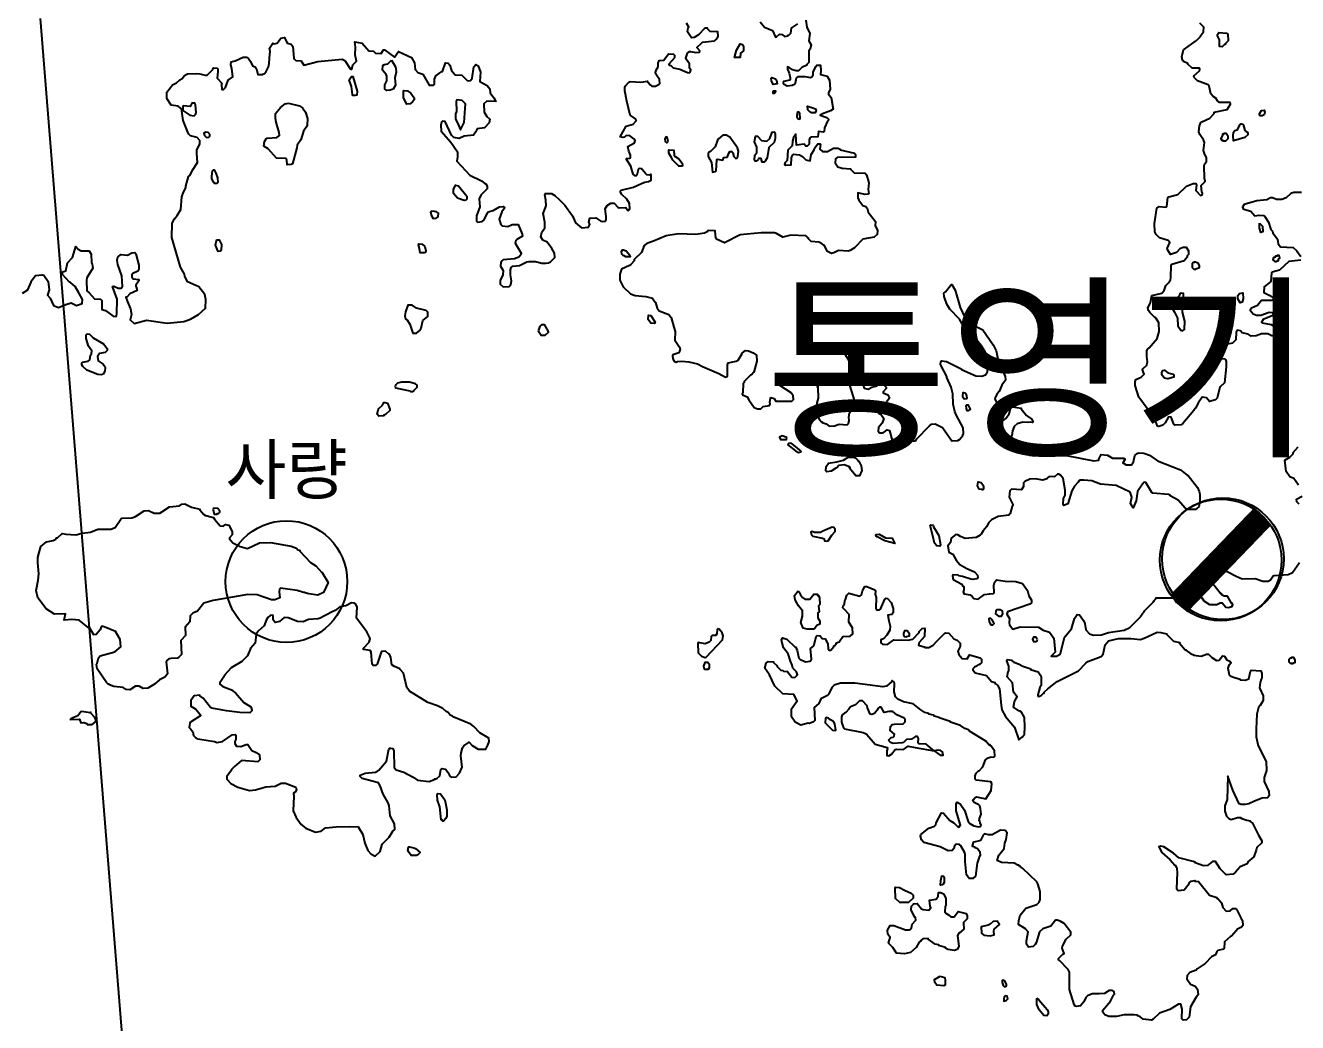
# Model space of a CAD drawing. Header units: millimetres. Extents: x -19392 to 580976, y -49129 to 736091.
# Drawn here: x 306408 to 332556, y 141395 to 161880 of the extents above; entities that cross this region are included whole.
import ezdxf
from ezdxf.enums import TextEntityAlignment as Align

# ---------------------------------------------------------------- set-up
doc = ezdxf.new("R2010")
doc.units = ezdxf.units.MM
for name, color, linetype in [('2121', 7, 'Continuous'), ('2122', 7, 'Continuous'), ('AWS', 4, 'Continuous'), ('AWS명', 2, 'Continuous'), ('EL', 2, 'Continuous'), ('Point', 1, 'Continuous'), ('관측소명', 3, 'Continuous'), ('기상청', 1, 'Continuous'), ('티센', 6, 'Continuous')]:
    doc.layers.add(name, color=color, linetype=linetype)
doc.styles.get("Standard").update_dxf_attribs({"font": ''})
doc.styles.get('Standard').set_extended_font_data('Gulim')

# ---------------------------------------------------------------- blocks, each defined once
blk = doc.blocks.new('관측소(기상청)')
at = {"layer": '기상청', "const_width": 500}
blk.add_lwpolyline([(821, 874), (-914, -926)], dxfattribs=at)
at = {"layer": '기상청'}
blk.add_circle((-46, -26), 1250, dxfattribs=at)

msp = doc.modelspace()

# ---------------------------------------------------------------- linework, layer by layer
at = {"layer": '2121', "color": 7}
for points in [[(306350, 156383), (306456, 156446), (306524, 156608), (306524, 156627), (306612, 156740), (306755, 156759), (306786, 156747), (306874, 156622), (306894, 156447), (306863, 156341), (306863, 156341), (306918, 156274), (306985, 156124), (307086, 156082), (307237, 156149), (307346, 156183), (307456, 156124), (307573, 156166), (307581, 156250), (307506, 156384), (307430, 156518), (307337, 156599), (307315, 156608), (307161, 156767), (307179, 156816), (307236, 156842), (307273, 157004), (307378, 157111), (307447, 157341), (307490, 157285), (307553, 157249), (307716, 157250), (307760, 157181), (307767, 157000), (307779, 156975), (307792, 156893), (307667, 156694), (307661, 156643), (307668, 156431), (307721, 156385), (307825, 156263), (307950, 156257), (307975, 156230), (307976, 156045), (308051, 156026), (308214, 155908), (308270, 155902), (308283, 155914), (308288, 155958), (308293, 156258), (308199, 156520), (308224, 156524), (308224, 156524), (308312, 156483), (308375, 156484), (308405, 156515), (308392, 156733), (308304, 156970), (308291, 157051), (308303, 157102), (308316, 157127), (308372, 157177), (308503, 157159), (308597, 157209), (308659, 157212), (308678, 157190), (308741, 156953), (308741, 156873), (308717, 156831), (308618, 156785), (308598, 156759), (308598, 156715), (308623, 156672), (308736, 156662), (308742, 156653), (308742, 156635), (308674, 156541), (308674, 156516), (308687, 156513), (308705, 156435), (308556, 156365), (308498, 156305), (308474, 156297), (308474, 156297), (308503, 156200), (308571, 156057), (308588, 155939), (308563, 155830), (308645, 155757), (308645, 155757), (308895, 155823), (309320, 155762), (309663, 155800), (309804, 155847), (309963, 155939), (310106, 156073), (310115, 156250), (310098, 156350), (309972, 156510), (309910, 156539), (309736, 156613), (309685, 156732), (309678, 156771), (309597, 156912), (309414, 157524), (309426, 157818), (309472, 157906), (309526, 157973), (309599, 158099), (309623, 158356), (309654, 158456), (309704, 158543), (309704, 158575), (309759, 158775), (309784, 158800), (309829, 158870), (309842, 158908), (309946, 159063), (309928, 159251), (309933, 159326), (309994, 159444), (309994, 159519), (309938, 159576), (309800, 159612), (309763, 159656), (309649, 159930), (309616, 160166), (309549, 160224), (309405, 160245), (309317, 160378), (309317, 160378), (309316, 160510), (309390, 160605), (309434, 160658), (309516, 160704), (309584, 160765), (309630, 160790), (309675, 160852), (309737, 160888), (309917, 160895), (309991, 160886), (310102, 160857), (310146, 160857), (310258, 160976), (310277, 161007), (310352, 161004), (310364, 160989), (310363, 160928), (310347, 160795), (310447, 160695), (310440, 160676), (310447, 160564), (310478, 160561), (310522, 160602), (310578, 160759), (310671, 160827), (310651, 160996), (310633, 161070), (310639, 161133), (310720, 161155), (310882, 161225), (310951, 161228), (310951, 161228), (310992, 161201), (311032, 161142), (311076, 161047), (311133, 161032), (311158, 160991), (311183, 160872), (311277, 160870), (311321, 160895), (311355, 160935), (311401, 161030), (311420, 161098), (311428, 161207), (311422, 161216), (311438, 161348), (311425, 161411), (311494, 161514), (311521, 161505), (311581, 161514), (311660, 161622), (311730, 161634), (311787, 161518), (311868, 161494), (311906, 161450), (311926, 161206), (311939, 161185), (311963, 161157), (312076, 161151), (312132, 161063), (312419, 161139), (312919, 161185), (312970, 161160), (312970, 161160), (313088, 160979), (313120, 160982), (313138, 161073), (313213, 161148), (313187, 161273), (313193, 161432), (313179, 161546), (313330, 161517), (313468, 161361), (313562, 161350), (313606, 161312), (313718, 161303), (313768, 161381), (313786, 161378), (313991, 161231), (314077, 161344), (314346, 161224), (314406, 161114), (314419, 160977), (314476, 160915), (314576, 160878), (314708, 160653), (314721, 160650), (314795, 160654), (314814, 160673), (314819, 160779), (314844, 160842), (314969, 160936), (314982, 160936), (315043, 161111), (315100, 161102), (315100, 161102), (315131, 161061), (315163, 160955), (315244, 160868), (315381, 160856), (315488, 160750), (315513, 160740), (315557, 160750), (315588, 160800), (315625, 161031), (315669, 161076), (315711, 161047), (315762, 160920), (315751, 160725), (315901, 160645), (315951, 160576), (315958, 160495), (316036, 160393), (316079, 160315), (315890, 160327), (315833, 160270), (315834, 160095), (315891, 160008), (315953, 159952), (315941, 159877), (315841, 159777), (315692, 159757), (315661, 159687), (315617, 159626), (315424, 159606), (315324, 159556), (315217, 159575), (315217, 159575), (315167, 159627), (315035, 159908), (314978, 159911), (314960, 159892), (314948, 159830), (314954, 159711), (315155, 159481), (315287, 159281), (315291, 159181), (315275, 159094), (315544, 158801), (315782, 158689), (315858, 158627), (315870, 158627), (315896, 158577), (315896, 158521), (315771, 158395), (315734, 158321), (315747, 158152), (315679, 157970), (315679, 157858), (315698, 157839), (315798, 157849), (315835, 157886), (315903, 158033), (315922, 158052), (316022, 158078), (316153, 158156), (316228, 158163), (316253, 158141), (316253, 158128), (316253, 158128), (316203, 158053), (316147, 157897), (316179, 157788), (316204, 157760), (316326, 157751), (316410, 157789), (316536, 157789), (316619, 157591), (316623, 157548), (316506, 157479), (316487, 157461), (316474, 157407), (316600, 157199), (316594, 157167), (316551, 157121), (316463, 157086), (316231, 157062), (316207, 157047), (316182, 157010), (316176, 156935), (316227, 156847), (316221, 156754), (316164, 156641), (316165, 156567), (316228, 156510), (316352, 156520), (316384, 156555), (316402, 156636), (316377, 156755), (316376, 156861), (316395, 156910), (316395, 156910), (316426, 156936), (316563, 156949), (316713, 157021), (316763, 157031), (316894, 157031), (317025, 156994), (317107, 156994), (317162, 157005), (317204, 157025), (317288, 157114), (317281, 157201), (317231, 157294), (317130, 157426), (317043, 157469), (316999, 157534), (317023, 157631), (317086, 157719), (317085, 157838), (317047, 158019), (317109, 158175), (317103, 158289), (317083, 158398), (317090, 158426), (317220, 158426), (317289, 158388), (317390, 158288), (317390, 158288), (317495, 158190), (317656, 157968), (317713, 157826), (317841, 157721), (317983, 157736), (318011, 157793), (317987, 157845), (318009, 157922), (318009, 157922), (318135, 157929), (318234, 157857), (318278, 157851), (318328, 157857), (318343, 157883), (318343, 157956), (318321, 158110), (318365, 158179), (318440, 158230), (318508, 158230), (318590, 158143), (318615, 158133), (318752, 158140), (318789, 158081), (318802, 158084), (318821, 158106), (318834, 158106), (318827, 158225), (318770, 158309), (318664, 158408), (318639, 158455), (318639, 158481), (318651, 158493), (318907, 158556), (319084, 158642), (319140, 158663), (319140, 158663), (319217, 158671), (319268, 158701), (319270, 158803), (319262, 158826), (319234, 158802), (319180, 158808), (319152, 158839), (319084, 158921), (319075, 158932), (319024, 158938), (319005, 158917), (318975, 158806), (318962, 158793), (318944, 158793), (318900, 158822), (318854, 158989), (318761, 159124), (318761, 159149), (318830, 159152), (318848, 159174), (318848, 159218), (318809, 159299), (318792, 159393), (318929, 159468), (318941, 159519), (318916, 159553), (318822, 159618), (318747, 159611), (318719, 159588), (318685, 159577), (318635, 159593), (318635, 159593), (318753, 159811), (318903, 159849), (318965, 159918), (318965, 159937), (318945, 159959), (318839, 160036), (318768, 160326), (318730, 160534), (318732, 160605), (318744, 160642), (318812, 160717), (318837, 160727), (319056, 160712), (319193, 160737), (319193, 160712), (319224, 160696), (319243, 160665), (319281, 160631), (319356, 160632), (319437, 160676), (319449, 160689), (319443, 160770), (319368, 160882), (319361, 160913), (319380, 160976), (319411, 161032), (319411, 161107), (319435, 161157), (319529, 161170), (319629, 161295), (319728, 161292), (319728, 161292), (319747, 161271), (319747, 161214), (319635, 161086), (319642, 161067), (319673, 161058), (319723, 161008), (319861, 160984), (320017, 160912), (320061, 160906), (320073, 160919), (320086, 160971), (320060, 161003), (320060, 161091), (319991, 161184), (319985, 161209), (320016, 161309), (320059, 161343), (320078, 161346), (320185, 161322), (320266, 161332), (320272, 161357), (320216, 161419), (320216, 161432), (320302, 161516), (320328, 161534), (320571, 161567), (320601, 161588), (320640, 161642), (320646, 161661), (320639, 161748), (320483, 161754), (320483, 161754), (320427, 161813), (320427, 161826), (320376, 161822), (320240, 161685), (320152, 161634), (320096, 161628), (320020, 161752), (320033, 161834), (320045, 161846), (319995, 161927)], [(322447, 161989), (322471, 161846), (322532, 161717), (322508, 161561), (322562, 161479), (322540, 161392), (322509, 161361), (322509, 161118), (322472, 161076), (322472, 161064), (322366, 161017), (322297, 160948), (322247, 160948), (322175, 160970), (322104, 161019), (322072, 161028), (322072, 161028), (322073, 160979), (322104, 160901), (322129, 160804), (322129, 160766), (322123, 160757), (321992, 160731), (321980, 160716), (321986, 160694), (321992, 160681), (322067, 160641), (322167, 160651), (322217, 160673), (322234, 160701), (322254, 160805), (322298, 160833), (322431, 160829), (322542, 160808), (322573, 160824), (322597, 160862), (322597, 160918), (322653, 161037), (322678, 161062), (322753, 161062), (322757, 160945), (322748, 160869), (322891, 160835), (322935, 160756), (322951, 160574), (322918, 160494), (322918, 160469), (322968, 160401), (322968, 160401), (323009, 160157), (322957, 160123), (322794, 160067), (322744, 160040), (322882, 159988), (322913, 159956), (322913, 159932), (322895, 159913), (322833, 159775), (322827, 159700), (322815, 159688), (322708, 159700), (322696, 159594), (322552, 159587), (322533, 159568), (322519, 159520), (322515, 159443), (322478, 159403), (322446, 159399), (322416, 159443), (322259, 159417), (322246, 159645), (322197, 159576), (322172, 159503), (322166, 159404), (322078, 159316), (322066, 159104), (322026, 159064), (322010, 159023), (322041, 159008), (322148, 159017), (322148, 159017), (322152, 159162), (322172, 159218), (322197, 159233), (322322, 159224), (322382, 159185), (322447, 159118), (322535, 159099), (322560, 159231), (322620, 159325), (322626, 159356), (322696, 159450), (322746, 159447), (322753, 159438), (322740, 159338), (322791, 159288), (322897, 159288), (323021, 159358), (323109, 159358), (323152, 159339), (323152, 159326), (323447, 159256), (323472, 159228), (323471, 159174), (323096, 159166), (323060, 159141), (323053, 159057), (323110, 158976), (323198, 158946), (323366, 158937), (323366, 158924), (323441, 158849), (323441, 158849), (323667, 158844), (323698, 158810), (323742, 158648), (323732, 158509), (323743, 158429), (323724, 158413), (323662, 158410), (323518, 158441), (323519, 158335), (323538, 158288), (323619, 158178), (323684, 158162), (323713, 158123), (323732, 158042), (323882, 157855), (323876, 157767), (323920, 157667), (323915, 157586), (323852, 157527), (323621, 157492), (323447, 157309), (323360, 157253), (323316, 157240), (323122, 157259), (323028, 157206), (322979, 157195), (322897, 157236), (322828, 157367), (322816, 157367), (322766, 157407), (322716, 157426), (322716, 157426), (322559, 157444), (322506, 157499), (322506, 157512), (322494, 157512), (322472, 157535), (322472, 157547), (322446, 157556), (322140, 157568), (321977, 157527), (321844, 157603), (321802, 157617), (321528, 157616), (321096, 157579), (320775, 157414), (320616, 157488), (320597, 157512), (320585, 157659), (320453, 157668), (320428, 157658), (320422, 157639), (320366, 157614), (320185, 157586), (319835, 157597), (319578, 157559), (319321, 157450), (319179, 157401), (319129, 157357), (319068, 157214), (318918, 157069), (318918, 157044), (318850, 156972), (318850, 156972), (318825, 156947), (318663, 156875), (318626, 156768), (318626, 156644), (318692, 156510), (318845, 156369), (318939, 156332), (319158, 156314), (319296, 156274), (319296, 156262), (319314, 156252), (319358, 156190), (319390, 156071), (319434, 156015), (319635, 155940), (319684, 155878), (319734, 155679), (319766, 155591), (319755, 155416), (319855, 155273), (319868, 155223), (319837, 155155), (319712, 155110), (319706, 155091), (319713, 155029), (319750, 154973), (319781, 154963), (319812, 154976), (319900, 154980), (320044, 154971), (320221, 154927), (320323, 154874), (320662, 154727), (320796, 154655), (320839, 154677), (320837, 154908), (320856, 154946), (321018, 154984), (321056, 155003), (321137, 155127), (321137, 155140), (321186, 155190), (321211, 155199), (321268, 155195), (321366, 155157), (321436, 155104), (321443, 154985), (321382, 154760), (321332, 154699), (321313, 154693), (321182, 154565), (321181, 154545), (321163, 154526), (321152, 154340), (321139, 154315), (321146, 154290), (321246, 154253), (321277, 154191), (321390, 154029), (321459, 154004), (321521, 154005), (321571, 154048), (321703, 154071), (321717, 154104), (321711, 154135), (321711, 154135), (321721, 154224), (321733, 154236), (321796, 154217), (321833, 154164), (322164, 154159), (322195, 154194), (322189, 154269), (322150, 154334), (321913, 154486), (321913, 154531), (321938, 154556), (322238, 154569), (322512, 154676), (322631, 154670), (322675, 154613), (322701, 154546), (322698, 154457), (322685, 154453), (322698, 154450), (322702, 154221), (322674, 154125), (322664, 154027), (322693, 153923), (322703, 153833), (322722, 153793), (322771, 153733), (322784, 153733), (322784, 153721), (322866, 153696), (322928, 153646), (323041, 153653), (323041, 153653), (323135, 153691), (323297, 153676), (323329, 153700), (323337, 153772), (323332, 153822), (323346, 153923), (323458, 154061), (323452, 154180), (323332, 154560), (323342, 154661), (323393, 154722), (323399, 154798), (323393, 154835), (323336, 155004), (323248, 155135), (323236, 155166), (323242, 155197), (323325, 155269), (323351, 155277), (323380, 155270), (323489, 155164), (323498, 154991), (323521, 154929), (323593, 154804), (323607, 154561), (323650, 154430), (323731, 154406), (323809, 154447), (323887, 154468), (323969, 154519), (324031, 154525), (324031, 154525), (324100, 154451), (324100, 154419), (324038, 154353), (324038, 154334), (324138, 154288), (324169, 154226), (324083, 154107), (324021, 154082), (323958, 154019), (323939, 153937), (323952, 153906), (323990, 153894), (324053, 153807), (324016, 153706), (323940, 153619), (323934, 153544), (323966, 153513), (324041, 153507), (324122, 153570), (324172, 153560), (324216, 153382), (324291, 153351), (324404, 153355), (324455, 153424), (324485, 153521), (324510, 153524), (324529, 153512), (324566, 153458), (324585, 153352), (324597, 153340), (324691, 153343), (324691, 153343), (324716, 153359), (324726, 153381), (324990, 153653), (325034, 153685), (325109, 153692), (325259, 153617), (325453, 153349), (325572, 153353), (325611, 153374), (325678, 153456), (325678, 153478), (325690, 153494), (325684, 153613), (325539, 153880), (325514, 153949), (325476, 154099), (325469, 154311), (325437, 154449), (325346, 154648), (325346, 154667), (325217, 154917), (325223, 154979), (325248, 154988), (325342, 154979), (325643, 154822), (325649, 154809), (325942, 154682), (326068, 154676), (326143, 154701), (326180, 154764), (326185, 155020), (326185, 155020), (326134, 155176), (326055, 155302), (325927, 155456), (325840, 155512), (325834, 155531), (325821, 155531), (325739, 155618), (325607, 155848), (325407, 156048), (325347, 156154), (325294, 156310), (325287, 156379), (325321, 156407), (325421, 156540), (325449, 156561), (325520, 156438), (325619, 156087), (325720, 155881), (325832, 155749), (326089, 155629), (326303, 155317), (326359, 155195), (326422, 154908), (326543, 154677), (326555, 154590), (326480, 154489), (326424, 154358), (326378, 154304), (326338, 154230), (326332, 154205), (326407, 154059), (326407, 154059), (326407, 154002), (326308, 153902), (326295, 153795), (326345, 153727), (326477, 153740), (326563, 153802), (326626, 153903), (326663, 154034), (326695, 154044), (326875, 154014), (326876, 154001), (326982, 153866), (327006, 153853), (327097, 153790), (327119, 153751), (327109, 153723), (327064, 153729), (327007, 153725), (326908, 153729), (326790, 153698), (326733, 153641), (326696, 153553), (326684, 153446), (326609, 153347), (326609, 153279), (326691, 153153), (326884, 153106), (327051, 153050), (327141, 153036), (327804, 153045), (328366, 152934), (328366, 152934), (328472, 152947), (328472, 152972), (328522, 153066), (328647, 153054), (328753, 152989), (328978, 152990), (329010, 152968), (328966, 152896), (328979, 152884), (329035, 152855), (329141, 152852), (329185, 152912), (329215, 153044), (329260, 153087), (329284, 153097), (329397, 153094), (329516, 153051), (329678, 152932), (330148, 152753), (330285, 152644), (330310, 152635), (330502, 152387), (330535, 152305), (330545, 152250), (330546, 152101), (330525, 151992), (330456, 151936), (330300, 151932), (330251, 151959), (330100, 152128), (329937, 152218), (329937, 152218), (329937, 152231), (329906, 152243), (329581, 152270), (329562, 152282), (329436, 152488), (329405, 152494), (329368, 152456), (329268, 152306), (329238, 152112), (329177, 151968), (329125, 152056), (329147, 152191), (329118, 152290), (328830, 152430), (328505, 152454), (328330, 152522), (328165, 152539), (328091, 152537), (328056, 152515), (328049, 152496), (327970, 152416), (327917, 152321), (327832, 152051), (327749, 152019), (327740, 152053), (327744, 152164), (327777, 152227), (327781, 152332), (327737, 152575), (327686, 152639), (327649, 152660), (327649, 152660), (327623, 152663), (327561, 152606), (327449, 152616), (327410, 152582), (327405, 152565), (327324, 152537), (327206, 152558), (327200, 152568), (327055, 152561), (326950, 152511), (326925, 152486), (326925, 152408), (326882, 152336), (326675, 152353), (326644, 152322), (326626, 152191), (326701, 152035), (326701, 152016), (326689, 152004), (326652, 151854), (326621, 151819), (326403, 151791), (326265, 151721), (326209, 151671), (326165, 151577), (326091, 151494), (326054, 151426), (326035, 151405), (325953, 151358), (325723, 151341), (325626, 151379), (325626, 151379), (325576, 151413), (325529, 151422), (325435, 151344), (325423, 151256), (325367, 151187), (325386, 151056), (325468, 151019), (325537, 150894), (325618, 150803), (325758, 150723), (325918, 150652), (325981, 150584), (325982, 150533), (325959, 150510), (325882, 150498), (325838, 150501), (325667, 150559), (325594, 150573), (325579, 150585), (325469, 150594), (325463, 150575), (325476, 150497), (325657, 150398), (325670, 150368), (325695, 150351), (325696, 150283), (325683, 150239), (325702, 150204), (325827, 150183), (325871, 150151), (325902, 150108), (325902, 150108), (325989, 150096), (326120, 150187), (326226, 150206), (326308, 150210), (326320, 150222), (326313, 150384), (326326, 150435), (326369, 150491), (326544, 150460), (326763, 150455), (326900, 150417), (327007, 150268), (327033, 150161), (327089, 150075), (327089, 150019), (327052, 149991), (326597, 149836), (326584, 149786), (326634, 149699), (326628, 149604), (326635, 149567), (326704, 149480), (326853, 149524), (327234, 149519), (327328, 149457), (327460, 149414), (327548, 149289), (327574, 149002), (327491, 148920), (327599, 148921), (327674, 148961), (327674, 148961), (327686, 148977), (327766, 149315), (327910, 149484), (327971, 149697), (328027, 149778), (328071, 149772), (328159, 149657), (328184, 149592), (328203, 149466), (328278, 149382), (328360, 149354), (328528, 149361), (328672, 149405), (328991, 149457), (329109, 149509), (329333, 149738), (329333, 149751), (329370, 149789), (329370, 149801), (329404, 149836), (329407, 149851), (329594, 150039), (329594, 150052), (329607, 150052), (329607, 150065), (329644, 150102), (329651, 150121), (330006, 150122), (330069, 150023), (330173, 150030), (330379, 150067), (330379, 150067), (330406, 150086), (330419, 150123), (330418, 150236), (330405, 150273), (330274, 150448), (330280, 150492), (330361, 150564), (330443, 150561), (330474, 150511), (330525, 150217), (330632, 150061), (330744, 149984), (330894, 149982), (330969, 150016), (331007, 150019), (331082, 149926), (331137, 149925), (331206, 149942), (331225, 149976), (331213, 150011), (331200, 150013), (331118, 150154), (331050, 150157), (331006, 150172), (331000, 150194), (330981, 150200), (330981, 150219), (330969, 150219), (330812, 150409), (330927, 150669), (330929, 150694), (330929, 150694), (330966, 150697), (331111, 150663), (331298, 150563), (331417, 150514), (331686, 150515), (331842, 150466), (331949, 150466), (331998, 150491), (332053, 150571), (332079, 150582), (332366, 150599), (332454, 150643), (332597, 150844)], [(321512, 161956), (321601, 161842), (321764, 161777), (321764, 161777), (321827, 161640), (321846, 161643), (321908, 161700), (321964, 161697), (322008, 161656), (322077, 161666), (322089, 161681), (322101, 161681), (322139, 161722), (322157, 161823), (322182, 161847), (322288, 161911)], [(332626, 157056), (332376, 157027), (332183, 156852), (332033, 156808), (332020, 156795), (332009, 156621), (331871, 156507), (331866, 156395), (331985, 156332), (332060, 156280), (332066, 156252), (332029, 156227), (331816, 156226), (331735, 156129), (331611, 156070), (331580, 156031), (331642, 155957), (331712, 155926), (331799, 155926), (331973, 155989), (331973, 155989), (332036, 155983), (332061, 155945), (332048, 155921), (331849, 155839), (331818, 155782), (331830, 155770), (332012, 155733), (332093, 155687), (332131, 155621), (332150, 155540), (332110, 155503), (332031, 155505), (331943, 155545), (331813, 155545), (331707, 155501), (331606, 155498), (331544, 155538), (331418, 155566), (331381, 155606), (331319, 155619), (331294, 155581), (331288, 155418), (331220, 155355), (331113, 155330), (331095, 155356), (331038, 155505), (330925, 155492), (330894, 155467), (330879, 155396), (330870, 155260), (330844, 155203), (330844, 155203), (330808, 155160), (330777, 155035), (330777, 154998), (330809, 154942), (330983, 155036), (331065, 155033), (331077, 155017), (331090, 154978), (331086, 154864), (331054, 154537), (330960, 154449), (330905, 154224), (330873, 154189), (330749, 154154), (330686, 154229), (330599, 154241), (330521, 154131), (330462, 154016), (330425, 153978), (330425, 153966), (330201, 153701), (330163, 153674), (330038, 153665), (330013, 153690), (329957, 153833), (329906, 153839), (329833, 153719), (329788, 153667), (329707, 153641), (329676, 153645), (329638, 153757), (329638, 153757), (329580, 153856), (329293, 154243), (329217, 154481), (329221, 154558), (329235, 154605), (329341, 154656), (329404, 154719), (329372, 154803), (329378, 154824), (329459, 154898), (329462, 154943), (329475, 154970), (329459, 155080), (329458, 155206), (329471, 155231), (329504, 155256), (329670, 155450), (329713, 155595), (329706, 155769), (329649, 155862), (329637, 155865), (329637, 155878), (329624, 155878), (329522, 155981), (329492, 156024), (329480, 156071), (329536, 156187), (329558, 156330), (329766, 156381), (329816, 156432), (329847, 156538), (329847, 156538), (329907, 156589), (329943, 156651), (329954, 156696), (329958, 156963), (329971, 156975), (330226, 157051), (330294, 157135), (330294, 157154), (330320, 157184), (330319, 157246), (330275, 157321), (330207, 157320), (330138, 157288), (330069, 157214), (329945, 157175), (329887, 157260), (329876, 157300), (329931, 157418), (329900, 157460), (329719, 157518), (329653, 157584), (329625, 157643), (329618, 157812), (329667, 158125), (329711, 158158), (329854, 158150), (329867, 158162), (329891, 158344), (329909, 158362), (330093, 158406), (330277, 158576), (330277, 158576), (330409, 158633), (330465, 158636), (330477, 158608), (330465, 158489), (330563, 158384), (330597, 158400), (330603, 158434), (330591, 158465), (330578, 158590), (330652, 158665), (330658, 158683), (330646, 158740), (330639, 158999), (330645, 159027), (330688, 159084), (330688, 159165), (330652, 159230), (330625, 159309), (330643, 159477), (330624, 159527), (330545, 159640), (330524, 159692), (330542, 159820), (330567, 159884), (330586, 159902), (330754, 159977), (330841, 160071), (330841, 160096), (331109, 160153), (331178, 160260), (331171, 160300), (331171, 160300), (330953, 160296), (330913, 160328), (330879, 160386), (330822, 160417), (330771, 160473), (330739, 160633), (330720, 160662), (330501, 160739), (330432, 160810), (330426, 160842), (330538, 160945), (330551, 160983), (330544, 161001), (330388, 161001), (330300, 161085), (330300, 161097), (330212, 161137), (330212, 161150), (330194, 161162), (330181, 161237), (330212, 161382), (330479, 161572), (330560, 161655), (330560, 161668), (330623, 161751), (330629, 161845), (330547, 161929)], [(332636, 158451), (332477, 158447), (332415, 158427), (332322, 158339), (332234, 158302), (332121, 158301), (332040, 158337), (331997, 158341), (331928, 158295), (331722, 158275), (331460, 158199), (331422, 158149), (331441, 158112), (331470, 158096), (331598, 158063), (331679, 157968), (331760, 157980), (331854, 157975), (331886, 157957), (331886, 157957), (331961, 157835), (332005, 157688), (332042, 157651), (332051, 157619), (332143, 157489), (332156, 157396), (332206, 157333), (332469, 157315), (332534, 157255), (332625, 157132)], [(332573, 152436), (332480, 152572), (332397, 152604), (332322, 152717), (332296, 152948), (332396, 153008), (332464, 153080), (332464, 153104), (332570, 153223)], [(332587, 152043), (332542, 152090), (332536, 152149), (332649, 152206)]]:
    msp.add_lwpolyline(points, dxfattribs=at)
msp.add_lwpolyline([(321676, 148813), (321783, 148804), (321783, 148791), (321854, 148731), (321861, 148711), (321933, 148633), (321978, 148626), (321992, 148614), (322070, 148605), (322070, 148593), (322083, 148589), (322158, 148493), (322222, 148487), (322278, 148540), (322257, 148599), (322183, 148677), (322171, 148738), (322131, 148817), (322083, 148971), (321988, 149095), (321951, 149252), (321968, 149300), (322062, 149270), (322231, 149105), (322244, 149105), (322271, 149038), (322307, 148884), (322328, 148858), (322445, 148809), (322539, 148819), (322563, 148860), (322563, 148860), (322544, 149078), (322604, 149126), (322622, 149152), (322662, 149328), (322681, 149347), (322743, 149338), (322784, 149285), (322844, 149276), (322900, 149173), (322907, 149073), (322926, 149042), (322963, 149045), (323025, 149123), (323025, 149136), (323037, 149136), (323075, 149174), (323081, 149193), (323137, 149218), (323212, 149325), (323362, 149334), (323412, 149381), (323405, 149506), (323336, 149624), (323342, 149781), (323247, 149884), (323210, 149912), (323215, 149954), (323241, 149996), (323249, 150056), (323266, 150083), (323290, 150174), (323290, 150174), (323334, 150218), (323559, 150153), (323590, 150181), (323615, 150267), (323664, 150351), (323701, 150354), (323865, 150285), (323883, 150257), (323871, 150195), (323896, 150126), (323885, 149898), (323903, 149873), (323966, 149874), (323986, 149888), (324071, 150096), (324090, 150115), (324127, 150108), (324203, 150024), (324247, 149902), (324247, 149815), (324216, 149781), (324135, 149762), (324153, 149646), (324185, 149540), (324174, 149459), (324117, 149352), (324043, 149277), (323993, 149258), (323993, 149196), (324025, 149171), (324131, 149165), (324131, 149165), (324256, 149256), (324555, 149248), (324649, 149273), (324776, 149406), (324782, 149426), (324841, 149493), (324898, 149499), (324886, 149323), (324780, 149205), (324768, 149148), (324900, 149109), (324893, 149099), (324975, 149099), (325068, 149146), (325147, 149238), (325304, 149394), (325329, 149403), (325386, 149394), (325492, 149276), (325561, 149251), (325624, 149189), (325624, 149120), (325574, 149023), (325593, 148954), (325662, 148876), (325763, 148870), (325812, 148952), (326031, 148887), (326062, 148859), (326062, 148784), (326031, 148756), (326031, 148756), (325913, 148696), (325890, 148668), (325882, 148640), (325932, 148583), (326164, 148528), (326264, 148404), (326339, 148382), (326333, 148373), (326346, 148357), (326390, 148325), (326433, 148254), (326461, 147913), (326478, 147817), (326554, 147680), (326735, 147462), (326828, 147202), (326905, 147265), (326942, 147319), (326951, 147464), (326947, 147663), (326885, 147769), (326863, 147778), (326860, 147792), (326828, 147800), (326716, 147871), (326740, 147993), (326790, 148087), (326715, 148181), (326695, 148374), (326588, 148499), (326608, 148604), (326608, 148604), (326625, 148630), (326625, 148714), (326581, 148827), (326587, 148852), (326681, 148839), (326675, 148830), (326725, 148799), (326818, 148767), (326908, 148714), (327075, 148660), (327069, 148650), (327225, 148597), (327269, 148539), (327288, 148495), (327288, 148320), (327258, 148276), (327221, 148126), (327227, 148095), (327252, 148098), (327283, 148113), (327333, 148160), (327345, 148160), (327351, 148180), (327420, 148251), (327613, 148402), (328056, 148622), (328205, 148779), (328249, 148810), (328517, 148914), (328561, 148961), (328604, 149155), (328604, 149155), (328672, 149237), (328878, 149287), (329127, 149282), (329329, 149264), (329405, 149289), (329672, 149415), (329744, 149410), (329872, 149381), (329865, 149372), (330009, 149229), (330135, 149201), (330129, 149191), (330248, 149051), (330267, 149052), (330261, 149042), (330360, 148967), (330423, 148952), (330416, 148943), (330573, 148924), (330685, 148962), (330723, 148962), (330796, 148895), (330888, 148836), (330942, 148841), (331017, 148926), (331054, 148923), (331104, 148845), (331167, 148820), (331167, 148808), (331192, 148783), (331156, 148742), (331156, 148742), (331142, 148739), (331124, 148674), (331149, 148539), (331168, 148520), (331237, 148489), (331375, 148449), (331375, 148436), (331481, 148428), (331556, 148459), (331586, 148616), (331604, 148635), (331799, 148619), (331824, 148566), (331824, 148460), (331811, 148447), (331790, 148382), (331775, 148273), (331850, 148104), (331850, 148010), (331788, 147907), (331751, 147866), (331717, 147729), (331703, 147429), (331709, 147268), (331748, 147079), (331911, 146761), (331918, 146574), (331868, 146430), (331869, 146348), (331967, 146143), (331970, 146056), (331970, 146056), (331938, 146012), (331826, 146005), (331670, 145944), (331558, 145885), (331477, 145874), (331396, 145876), (331358, 145891), (331226, 146172), (331121, 146456), (331108, 145978), (331059, 145846), (331059, 145740), (331097, 145634), (331141, 145587), (331190, 145565), (331321, 145606), (331379, 145609), (331409, 145588), (331511, 145551), (331581, 145539), (331583, 145525), (331628, 145492), (331754, 145243), (331823, 145130), (331823, 145086), (331719, 144988), (331709, 144935), (331656, 144798), (331537, 144698), (331537, 144673), (331519, 144654), (331519, 144654), (331374, 144597), (331282, 144482), (331232, 144441), (331088, 144431), (330963, 144553), (330869, 144705), (330806, 144702), (330707, 144620), (330625, 144614), (330452, 144676), (330452, 144689), (330412, 144704), (330118, 144780), (330004, 144873), (329805, 145005), (329746, 145016), (329706, 145005), (329766, 144891), (329938, 144738), (330031, 144630), (330044, 144630), (330062, 144595), (330075, 144565), (330082, 144469), (330065, 144150), (330102, 144106), (330227, 144122), (330330, 144250), (330330, 144262), (330370, 144301), (330445, 144313), (330445, 144313), (330445, 144301), (330520, 144295), (330746, 144014), (330896, 143962), (330896, 143950), (330927, 143934), (330990, 143853), (331022, 143756), (331091, 143684), (331172, 143691), (331228, 143738), (331285, 143735), (331303, 143722), (331397, 143535), (331428, 143492), (331429, 143391), (331404, 143354), (331310, 143304), (331298, 143279), (331196, 143168), (331176, 143162), (331055, 143053), (331050, 142915), (331037, 142900), (330918, 142872), (330900, 142853), (330869, 142784), (330788, 142746), (330657, 142608), (330495, 142498), (330470, 142470), (330470, 142470), (330345, 142420), (330289, 142363), (330283, 142294), (330358, 142182), (330452, 142139), (330503, 142080), (330516, 141965), (330472, 141914), (330353, 141720), (330329, 141508), (330273, 141448), (330205, 141442), (330180, 141470), (330185, 141670), (330154, 141770), (330110, 141770), (329930, 141662), (329717, 141587), (329586, 141462), (329555, 141443), (329386, 141467), (329317, 141520), (329267, 141533), (329267, 141545), (329199, 141554), (328992, 141553), (328836, 141522), (328674, 141521), (328593, 141552), (328555, 141605), (328555, 141651), (328555, 141651), (328710, 141833), (328772, 141959), (328791, 141977), (328785, 142025), (328741, 142052), (328684, 142055), (328585, 141995), (328479, 141983), (328335, 141988), (328241, 141944), (328204, 141907), (328162, 141819), (328092, 141737), (328011, 141722), (327986, 141731), (327967, 141765), (327872, 142074), (327871, 142430), (327838, 142486), (327664, 142673), (327645, 142682), (327645, 142714), (327732, 142798), (327757, 142811), (327720, 142923), (327726, 142967), (327800, 143105), (327894, 143199), (327894, 143255), (327777, 143401), (327761, 143433), (327761, 143433), (327674, 143480), (327617, 143498), (327580, 143498), (327486, 143372), (327318, 143322), (327250, 143259), (327181, 143030), (327163, 142996), (327120, 142955), (327026, 142946), (327001, 142983), (326988, 143008), (326988, 143077), (327019, 143258), (326965, 143321), (326818, 143407), (326824, 143489), (326855, 143601), (326973, 143746), (327198, 143818), (327248, 143865), (327267, 143921), (327265, 144090), (327221, 144246), (327194, 144285), (326908, 144557), (326852, 144598), (326852, 144610), (326827, 144615), (326827, 144627), (326808, 144627), (326808, 144627), (326732, 144670), (326470, 144681), (326383, 144724), (326414, 144837), (326526, 144974), (326542, 145078), (326569, 145155), (326587, 145293), (326549, 145338), (326449, 145349), (326281, 145249), (326204, 145254), (326119, 145273), (326094, 145248), (326037, 145138), (326019, 145126), (325900, 145104), (325888, 145092), (325869, 145019), (325926, 145004), (325919, 144995), (325981, 144973), (326026, 144910), (326032, 144823), (326020, 144811), (325971, 144666), (325940, 144404), (325885, 144351), (325809, 144354), (325752, 144428), (325725, 144706), (325725, 144706), (325722, 144857), (325711, 144892), (325632, 145025), (325607, 145037), (325607, 145050), (325538, 145059), (325501, 145012), (325495, 144975), (325457, 144931), (325376, 144924), (325207, 145002), (324875, 145091), (324826, 145147), (324806, 145225), (324813, 145256), (324975, 145388), (325093, 145432), (325118, 145457), (325130, 145501), (325236, 145701), (325280, 145696), (325410, 145548), (325493, 145496), (325580, 145408), (325611, 145415), (325611, 145446), (325630, 145452), (325541, 145742), (325541, 145890), (325560, 145921), (325622, 145890), (325622, 145890), (325708, 145755), (325786, 145522), (325818, 145482), (325905, 145438), (325999, 145419), (326037, 145426), (326055, 145448), (326031, 145498), (326024, 145541), (326011, 145541), (326017, 145588), (326055, 145673), (326040, 145789), (326023, 145847), (326004, 145869), (325910, 145916), (325885, 145950), (325891, 145972), (325933, 146020), (325954, 146031), (326147, 145992), (326259, 146160), (326271, 146305), (326252, 146339), (325953, 146372), (325933, 146397), (325933, 146466), (325951, 146516), (326001, 146563), (326014, 146563), (326089, 146647), (326089, 146647), (326145, 146791), (326194, 146836), (326259, 146854), (326316, 146847), (326336, 146867), (326325, 146979), (326262, 147070), (326231, 147088), (326237, 147098), (326212, 147098), (326149, 147176), (325814, 147381), (325795, 147407), (325716, 147434), (325630, 147496), (325420, 147567), (325417, 147581), (325190, 147652), (325187, 147665), (325087, 147692), (325074, 147707), (324979, 147731), (324979, 147744), (324897, 147768), (324810, 147817), (324654, 147942), (324454, 147982), (324340, 148040), (324291, 148085), (324266, 148191), (324271, 148359), (324271, 148359), (324265, 148385), (324230, 148415), (324214, 148415), (324208, 148397), (324109, 148303), (324034, 148290), (323459, 148369), (323159, 148368), (323029, 148325), (322990, 148288), (322922, 148158), (322922, 148139), (322897, 148114), (322760, 148048), (322719, 147951), (322617, 147867), (322637, 147598), (322606, 147570), (322525, 147538), (322499, 147544), (322499, 147544), (322346, 147502), (322232, 147565), (322154, 147679), (322154, 147842), (322268, 148005), (322204, 148132), (321977, 148146), (321814, 148309), (321701, 148536), (321609, 148678), (321637, 148777)], close=True, dxfattribs=at)
at = {"layer": '2122', "color": 7}
for points in [[(330954, 161587), (330911, 161668), (330911, 161693), (330935, 161734), (331098, 161722), (331122, 161700), (331129, 161565), (331074, 161508), (331068, 161490), (331056, 161490), (331005, 161440), (330949, 161446), (330954, 161587), (330954, 161587)], [(321027, 161369), (321096, 161500), (321146, 161488), (321171, 161450), (321165, 161356), (321109, 161312), (321097, 161219), (320984, 161219), (321027, 161369), (321027, 161369)], [(313934, 161165), (314015, 161029), (314024, 160998), (314026, 160919), (314001, 160804), (314014, 160651), (313964, 160573), (313904, 160552), (313834, 160541), (313795, 160569), (313795, 160663), (313839, 160744), (313835, 160838), (313826, 160869), (313745, 160962), (313751, 161056), (313791, 161075), (313856, 161088), (313934, 161165), (313934, 161165)], [(313109, 160629), (313064, 160761), (313108, 160829), (313139, 160830), (313226, 160528), (313221, 160448), (313184, 160439), (313140, 160442), (313128, 160461), (313109, 160629), (313109, 160629)], [(321740, 160740), (321736, 160797), (321748, 160809), (321827, 160782), (321845, 160755), (321861, 160678), (321780, 160669), (321740, 160740), (321740, 160740)], [(314179, 160396), (314177, 160521), (314189, 160545), (314264, 160534), (314333, 160490), (314396, 160390), (314396, 160353), (314365, 160309), (314316, 160268), (314247, 160261), (314179, 160396), (314179, 160396)], [(315351, 159732), (315425, 159885), (315453, 160269), (315383, 160337), (315277, 160349), (315264, 160324), (315272, 160112), (315248, 160064), (315247, 159956), (315292, 159877), (315351, 159732), (315351, 159732)], [(321805, 160490), (321830, 160528), (321781, 160528), (321768, 160515), (321768, 160490), (321805, 160490), (321805, 160490)], [(309643, 160138), (309663, 160118), (309787, 160037), (309874, 160025), (309905, 160050), (309917, 160087), (309905, 160256), (309892, 160281), (309829, 160281), (309793, 160218), (309654, 160227), (309643, 160209), (309643, 160138), (309643, 160138)], [(322267, 160030), (322263, 160004), (322291, 159964), (322323, 159955), (322335, 159967), (322325, 160074), (322307, 160095), (322275, 160098), (322267, 160030), (322267, 160030)], [(322573, 160195), (322651, 160166), (322663, 160131), (322644, 160084), (322569, 160083), (322538, 160096), (322488, 160149), (322481, 160224), (322573, 160195), (322573, 160195)], [(331784, 160081), (331815, 160131), (331871, 160137), (331884, 160100), (331872, 160043), (331828, 160022), (331785, 160025), (331772, 160037), (331772, 160062), (331784, 160081), (331784, 160081)], [(331241, 159688), (331267, 159723), (331323, 159732), (331373, 159835), (331397, 159861), (331429, 159855), (331448, 159826), (331473, 159724), (331499, 159698), (331536, 159680), (331536, 159630), (331474, 159576), (331237, 159511), (331230, 159610), (331241, 159688), (331241, 159688)], [(310199, 159646), (310166, 159678), (310113, 159685), (310072, 159666), (310089, 159622), (310128, 159580), (310177, 159587), (310200, 159607), (310199, 159646), (310199, 159646)], [(319617, 159502), (319602, 159587), (319570, 159589), (319549, 159553), (319561, 159495), (319595, 159470), (319619, 159497), (319619, 159497)], [(320534, 158863), (320593, 158877), (320605, 158893), (320617, 159118), (320629, 159130), (320742, 159112), (320766, 159168), (320830, 159172), (320842, 159184), (320863, 159255), (320885, 159287), (320928, 159291), (320947, 159263), (320967, 159190), (321007, 159144), (321035, 159151), (321054, 159182), (321066, 159294), (321047, 159364), (320890, 159585), (320809, 159625), (320746, 159625), (320652, 159549), (320634, 159524), (320584, 159387), (320491, 159292), (320460, 159274), (320444, 159246), (320442, 159186), (320509, 159065), (320534, 158863), (320534, 158863)], [(321439, 159376), (321397, 159489), (321415, 159602), (321453, 159602), (321541, 159515), (321646, 159500), (321709, 159559), (321758, 159690), (321801, 159694), (321816, 159651), (321821, 159559), (321797, 159478), (321692, 159370), (321657, 159157), (321616, 159093), (321585, 159068), (321554, 159071), (321529, 159149), (321479, 159146), (321466, 159121), (321429, 159089), (321410, 159089), (321391, 159115), (321403, 159214), (321441, 159271), (321439, 159376), (321439, 159376)], [(331080, 159509), (331130, 159560), (331130, 159597), (331092, 159659), (331043, 159659), (331043, 159648), (331017, 159648), (331017, 159622), (330981, 159560), (330993, 159522), (331018, 159522), (331018, 159509), (331080, 159509), (331080, 159509)], [(319693, 159151), (319630, 159258), (319636, 159327), (319735, 159315), (319742, 159215), (319761, 159190), (319842, 159140), (319904, 159049), (319917, 159003), (319905, 158988), (319842, 158991), (319718, 159109), (319693, 159151), (319693, 159151)], [(310242, 158778), (310253, 158895), (310275, 158914), (310287, 158911), (310323, 158845), (310359, 158746), (310360, 158652), (310341, 158633), (310297, 158636), (310278, 158651), (310241, 158727), (310242, 158778), (310242, 158778)], [(315209, 158447), (315208, 158512), (315246, 158600), (315308, 158587), (315484, 158370), (315484, 158314), (315459, 158288), (315428, 158285), (315290, 158331), (315209, 158424), (315209, 158447), (315209, 158447)], [(314818, 158058), (314754, 158061), (314735, 158042), (314755, 157970), (314792, 157914), (314848, 157921), (314892, 157949), (314898, 158020), (314860, 158052), (314818, 158058), (314818, 158058)], [(331774, 157820), (331836, 157757), (331840, 157638), (331802, 157625), (331773, 157714), (331774, 157820), (331774, 157820)], [(310315, 157364), (310333, 157465), (310345, 157477), (310388, 157477), (310439, 157377), (310433, 157266), (310421, 157240), (310371, 157237), (310315, 157364), (310315, 157364)], [(314507, 157295), (314487, 157370), (314494, 157395), (314563, 157386), (314619, 157336), (314638, 157248), (314632, 157217), (314607, 157207), (314525, 157207), (314507, 157295), (314507, 157295)], [(318757, 157250), (318831, 157163), (318837, 157129), (318746, 157126), (318717, 157150), (318695, 157153), (318668, 157184), (318661, 157233), (318680, 157268), (318699, 157272), (318757, 157250), (318757, 157250)], [(332126, 157027), (332126, 157039), (332164, 157052), (332163, 157077), (332189, 157102), (332176, 157152), (332138, 157152), (332138, 157139), (332101, 157139), (332088, 157114), (332063, 157113), (332050, 157064), (332089, 157027), (332126, 157027), (332126, 157027)], [(330464, 156871), (330464, 156883), (330539, 156909), (330539, 156947), (330515, 156996), (330440, 157022), (330440, 157009), (330414, 157009), (330389, 156983), (330389, 156908), (330427, 156870), (330464, 156871), (330464, 156871)], [(330024, 155990), (330087, 155864), (330094, 155708), (330156, 155618), (330194, 155608), (330231, 155633), (330237, 155802), (330193, 155989), (330214, 156296), (330210, 156374), (330166, 156379), (330135, 156364), (330129, 156332), (329986, 156176), (329974, 156107), (329980, 156070), (330024, 155990), (330024, 155990)], [(331329, 156287), (331329, 156331), (331360, 156374), (331435, 156384), (331437, 156264), (331416, 156194), (331379, 156181), (331330, 156260), (331329, 156287), (331329, 156287)], [(314250, 155841), (314306, 155741), (314369, 155558), (314443, 155561), (314525, 155623), (314541, 155661), (314574, 155817), (314680, 155899), (314679, 155986), (314648, 156024), (314448, 156073), (314355, 156135), (314267, 156135), (314220, 155999), (314205, 155916), (314218, 155853), (314250, 155841), (314250, 155841)], [(319209, 155837), (319216, 155927), (319266, 155921), (319354, 155784), (319341, 155759), (319260, 155765), (319209, 155837), (319209, 155837)], [(316963, 155620), (316986, 155700), (317024, 155738), (317073, 155736), (317155, 155589), (317155, 155570), (317087, 155507), (317012, 155513), (316955, 155594), (316963, 155620), (316963, 155620)], [(307763, 155131), (307773, 155194), (307703, 155294), (307659, 155450), (307659, 155525), (307678, 155544), (307728, 155538), (307803, 155463), (308015, 155339), (308085, 155245), (308085, 155202), (308048, 155164), (307928, 155139), (307892, 155082), (307904, 154988), (308004, 154920), (308042, 154871), (308049, 154845), (308041, 154780), (308005, 154718), (307974, 154702), (307899, 154708), (307668, 154800), (307587, 154872), (307567, 154906), (307567, 154950), (307580, 154962), (307698, 154985), (307730, 155013), (307747, 155103), (307763, 155131), (307763, 155131)], [(314235, 154554), (314141, 154554), (314053, 154528), (314017, 154491), (314010, 154459), (314017, 154435), (314309, 154373), (314324, 154361), (314366, 154361), (314392, 154370), (314392, 154383), (314460, 154448), (314460, 154493), (314429, 154514), (314303, 154554), (314235, 154554), (314235, 154554)], [(329893, 154742), (330003, 154718), (330016, 154702), (330016, 154652), (329890, 154622), (329823, 154633), (329779, 154679), (329769, 154704), (329766, 154748), (329784, 154794), (329821, 154795), (329893, 154742), (329893, 154742)], [(325671, 154275), (325669, 154255), (325706, 154212), (325751, 154213), (325763, 154225), (325750, 154291), (325722, 154322), (325700, 154334), (325675, 154330), (325671, 154275), (325671, 154275)], [(313674, 154008), (313749, 154081), (313774, 154134), (313799, 154131), (313849, 154119), (313899, 153996), (313899, 153972), (313806, 153887), (313775, 153875), (313775, 153862), (313675, 153852), (313637, 153896), (313657, 153983), (313674, 154008), (313674, 154008)], [(325744, 154013), (325757, 153966), (325788, 153966), (325833, 154000), (325794, 154078), (325751, 154078), (325738, 154065), (325744, 154013), (325744, 154013)], [(322060, 153412), (321960, 153447), (321906, 153423), (321929, 153376), (321998, 153373), (322051, 153372), (322059, 153412), (322059, 153412)], [(322351, 153135), (322203, 153255), (322146, 153297), (322095, 153294), (322077, 153264), (322236, 153143), (322297, 153106), (322345, 153118), (322355, 153133), (322355, 153133)], [(323222, 152951), (323319, 153011), (323443, 153011), (323456, 152996), (323468, 152996), (323524, 152939), (323525, 152927), (323537, 152927), (323587, 152830), (323600, 152736), (323551, 152630), (323475, 152630), (323350, 152786), (323357, 152795), (323338, 152805), (323344, 152814), (323235, 152852), (323125, 152841), (323088, 152789), (323064, 152783), (322972, 152724), (322882, 152706), (322863, 152728), (322869, 152821), (322918, 152885), (323088, 152914), (323222, 152951), (323222, 152951)], [(325979, 152420), (325994, 152501), (326056, 152492), (326100, 152420), (326100, 152351), (326088, 152336), (326076, 152336), (326076, 152349), (326013, 152352), (325979, 152420), (325979, 152420)], [(312150, 150230), (312102, 150236), (311994, 150273), (311651, 150316), (311632, 150297), (311625, 150247), (311639, 150122), (311532, 150078), (311464, 150078), (311169, 150183), (310982, 150189), (310264, 150067), (310077, 150010), (309946, 149847), (309846, 149804), (309797, 149753), (309785, 149628), (309691, 149521), (309698, 149346), (309605, 149241), (309618, 148959), (309558, 148899), (309531, 148884), (309401, 148876), (309358, 148865), (309312, 148833), (309300, 148808), (309326, 148562), (309313, 148536), (309270, 148489), (309164, 148439), (309164, 148439), (309064, 148345), (308921, 148263), (308827, 148257), (308745, 148306), (308670, 148309), (308552, 148231), (308478, 148234), (308415, 148281), (308227, 148298), (308133, 148331), (308127, 148346), (308108, 148348), (308077, 148382), (307882, 148660), (307870, 148759), (307882, 148772), (307907, 148891), (307944, 148928), (308244, 149011), (308368, 149111), (308352, 149265), (308261, 149430), (308029, 149526), (307979, 149535), (307962, 149523), (307942, 149465), (307861, 149365), (307811, 149362), (307729, 149499), (307700, 149513), (307510, 149664), (307510, 149664), (307361, 149672), (307204, 149663), (307229, 149795), (307003, 149788), (307003, 149788), (306834, 149892), (306661, 150121), (306630, 150273), (306672, 150482), (306682, 150612), (306661, 150837), (306661, 150952), (306693, 151051), (306724, 151176), (306844, 151270), (306975, 151296), (307036, 151325), (307049, 151350), (307067, 151353), (307164, 151444), (307239, 151428), (307442, 151414), (307573, 151452), (307748, 151471), (307898, 151528), (308160, 151528), (308253, 151566), (308372, 151735), (308397, 151754), (308596, 151767), (308671, 151789), (308852, 151908), (308940, 151912), (309052, 151863), (309171, 151863), (309371, 151992), (309577, 152008), (309620, 152046), (309682, 152052), (309820, 151980), (309995, 151944), (309995, 151931), (310077, 151835), (310090, 151835), (310090, 151822), (310277, 151773), (310296, 151736), (310296, 151736), (310408, 151598), (310471, 151592), (310523, 151630), (310590, 151612), (310659, 151481), (310659, 151412), (310604, 151352), (310604, 151334), (310672, 151249), (310823, 151172), (310972, 151132), (311216, 151251), (311447, 151258), (311872, 151185), (311979, 151142), (312010, 151106), (312042, 151100), (312048, 151081), (312267, 150843), (312380, 150780), (312499, 150644), (312512, 150641), (312512, 150628), (312631, 150438), (312587, 150344), (312587, 150344), (312532, 150230), (312418, 150173), (312234, 150201), (312102, 150236)], [(310352, 151842), (310352, 151855), (310377, 151855), (310401, 151880), (310401, 151904), (310364, 151955), (310276, 151966), (310264, 151929), (310290, 151842), (310352, 151842), (310352, 151842)], [(322796, 151493), (322749, 151460), (322629, 151465), (322580, 151481), (322549, 151471), (322567, 151412), (322593, 151390), (322795, 151344), (322823, 151332), (322836, 151294), (322867, 151288), (322905, 151294), (322982, 151406), (323055, 151485), (323054, 151527), (323023, 151563), (322991, 151573), (322796, 151493), (322796, 151493)], [(324088, 151350), (324223, 151349), (324280, 151236), (324071, 151293), (323915, 151371), (323892, 151389), (323886, 151410), (323898, 151423), (323954, 151426), (324088, 151350), (324088, 151350)], [(325061, 151393), (325004, 151604), (325016, 151617), (325066, 151611), (325073, 151577), (325183, 151402), (325217, 151206), (325205, 151180), (325140, 151186), (325092, 151242), (325061, 151393), (325061, 151393)], [(314819, 146403), (314819, 146403), (314862, 146412), (314925, 146466), (314949, 146595), (314968, 146616), (315043, 146603), (315092, 146536), (315131, 146457), (315156, 146435), (315262, 146445), (315330, 146517), (315387, 146643), (315361, 146874), (315364, 146933), (315391, 147036), (315422, 147080), (315530, 147152), (315593, 147084), (315713, 147013), (315869, 147013), (315912, 147091), (315940, 147169), (315933, 147239), (315751, 147350), (315627, 147480), (315565, 147524), (315214, 147666), (315189, 147689), (315139, 147710), (315095, 147764), (315054, 147786), (314985, 147847), (314879, 147901), (314682, 147970), (314300, 148200), (314250, 148276), (314180, 148575), (314113, 148645), (314105, 148665), (313993, 148708), (313942, 148746), (313916, 148896), (313892, 148965), (313879, 148964), (313811, 149023), (313729, 149017), (313710, 148986), (313636, 148757), (313611, 148733), (313555, 148732), (313536, 148757), (313517, 149007), (313491, 149041), (313354, 149062), (313354, 149062), (313354, 149088), (313472, 149209), (313497, 149284), (313428, 149422), (313214, 149702), (313226, 149927), (313201, 149987), (313170, 150014), (313107, 150017), (312995, 149958), (312869, 149939), (312776, 149858), (312714, 149835), (312465, 149706), (312423, 149692), (312227, 149674), (312114, 149630), (312002, 149636), (311809, 149710), (311728, 149716), (311628, 149635), (311540, 149615), (311502, 149671), (311502, 149746), (311490, 149762), (311439, 149756), (311390, 149715), (311353, 149665), (311316, 149546), (311191, 149439), (311154, 149377), (311154, 149377), (311130, 149189), (311035, 149082), (310974, 148927), (310856, 148813), (310638, 148682), (310500, 148531), (310500, 148518), (310407, 148372), (310407, 148350), (310464, 148300), (310664, 148222), (310664, 148210), (310727, 148169), (310896, 147970), (311040, 147883), (311065, 147821), (311065, 147796), (311022, 147755), (310818, 147764), (310539, 147798), (310240, 147853), (310209, 147868), (310064, 148062), (309996, 148108), (309996, 148120), (309877, 148104), (309809, 148010), (309809, 147898), (309910, 147836), (310003, 147727), (310010, 147705), (310010, 147705), (309804, 147567), (309790, 147545), (309773, 147457), (309804, 147432), (309848, 147366), (309861, 147292), (309903, 147252), (309955, 147221), (310293, 147169), (310349, 147150), (310458, 147170), (310654, 147307), (310717, 147313), (310730, 147298), (310736, 147213), (310711, 147170), (310711, 147126), (310746, 147073), (310837, 147064), (310942, 147109), (310980, 147109), (311062, 146983), (311151, 146943), (311218, 146897), (311223, 146795), (311182, 146753), (310850, 146777), (310707, 146658), (310645, 146595), (310645, 146582), (310551, 146451), (310551, 146451), (310551, 146394), (310627, 146308), (310777, 146229), (311014, 146159), (311138, 146173), (311352, 146235), (311539, 146248), (311664, 146311), (311752, 146312), (311964, 146231), (311983, 146175), (311952, 146128), (311920, 146106), (311920, 146106), (311922, 146035), (311915, 145900), (311908, 145744), (311972, 145610), (312078, 145461), (312170, 145390), (312369, 145305), (312489, 145326), (312574, 145397), (312794, 145418), (313070, 145425), (313248, 145418), (313340, 145255), (313382, 145078), (313446, 144929), (313510, 144859), (313595, 144816), (313701, 144908), (313744, 145057), (313885, 145206), (313960, 145326), (313960, 145326), (314003, 145363), (313997, 145475), (313903, 145643), (313883, 145850), (313865, 145906), (313764, 146087), (313699, 146257), (313670, 146309), (313657, 146312), (313663, 146321), (313331, 146410), (313288, 146451), (313288, 146476), (313394, 146517), (313607, 146536), (313649, 146569), (313674, 146577), (313830, 146762), (313877, 147011), (313892, 147031), (313917, 147034), (313960, 147022), (313980, 146975), (313987, 146638), (314031, 146588), (314187, 146541), (314381, 146439), (314466, 146375), (314707, 146347), (314862, 146412)], [(326424, 149873), (326377, 149872), (326353, 149847), (326347, 149791), (326409, 149742), (326472, 149741), (326496, 149791), (326490, 149848), (326446, 149873), (326424, 149873), (326424, 149873)], [(326309, 149620), (326282, 149668), (326245, 149700), (326213, 149687), (326220, 149626), (326251, 149569), (326295, 149565), (326320, 149590), (326309, 149620), (326309, 149620)], [(320459, 149211), (320382, 149177), (320238, 149201), (320226, 149189), (320239, 148989), (320302, 148920), (320383, 148896), (320402, 148899), (320738, 149260), (320750, 149341), (320731, 149403), (320668, 149478), (320637, 149484), (320625, 149471), (320620, 149380), (320600, 149350), (320525, 149346), (320506, 149327), (320496, 149243), (320459, 149211), (320459, 149211)], [(324518, 149316), (324518, 149328), (324580, 149341), (324580, 149379), (324529, 149441), (324480, 149441), (324454, 149390), (324455, 149353), (324467, 149328), (324518, 149316), (324518, 149316)], [(327203, 149269), (327177, 149312), (327132, 149314), (327111, 149264), (327135, 149215), (327180, 149226), (327203, 149239), (327214, 149267), (327214, 149267)], [(320447, 148653), (320472, 148690), (320472, 148741), (320433, 148790), (320371, 148790), (320346, 148715), (320359, 148664), (320372, 148653), (320447, 148653), (320447, 148653)], [(332466, 148769), (332466, 148782), (332504, 148793), (332504, 148844), (332478, 148893), (332429, 148893), (332429, 148881), (332403, 148880), (332379, 148856), (332380, 148805), (332404, 148781), (332429, 148781), (332429, 148769), (332466, 148769), (332466, 148769)], [(325084, 146980), (324921, 147117), (324775, 147124), (324756, 147143), (324768, 147231), (324743, 147274), (324700, 147274), (324624, 147217), (324519, 147211), (324456, 147148), (324427, 147141), (324244, 147129), (324188, 147151), (324162, 147175), (324156, 147206), (324206, 147253), (324243, 147260), (324262, 147278), (324269, 147322), (324181, 147397), (324187, 147478), (324224, 147516), (324275, 147527), (324449, 147529), (324492, 147572), (324492, 147623), (324467, 147651), (324323, 147716), (324235, 147785), (324158, 147785), (324060, 147768), (324060, 147768), (323997, 147874), (323966, 147877), (323929, 147846), (323915, 147814), (323861, 147746), (323804, 147727), (323773, 147730), (323717, 147864), (323710, 147901), (323616, 148001), (323554, 148001), (323473, 147919), (323367, 147882), (323333, 147831), (323272, 147767), (323241, 147754), (323199, 147718), (323185, 147676), (323180, 147568), (323225, 147453), (323244, 147431), (323625, 147352), (323705, 147323), (323700, 147315), (323876, 147115), (324119, 147047), (324125, 147022), (324114, 146978), (324113, 146878), (324157, 146875), (324212, 146909), (324212, 146909), (324288, 147004), (324313, 147013), (324457, 147004), (324550, 147076), (324694, 147043), (325084, 146980), (325084, 146980)], [(307330, 147624), (307517, 147628), (307549, 147553), (307610, 147561), (307667, 147537), (307680, 147521), (307780, 147519), (307843, 147566), (307855, 147591), (307848, 147632), (307854, 147641), (307836, 147647), (307836, 147660), (307754, 147750), (307751, 147769), (307742, 147760), (307606, 147781), (307554, 147784), (307486, 147699), (307379, 147657), (307330, 147624), (307330, 147624)], [(322880, 147517), (322994, 147399), (323062, 147393), (323069, 147399), (323047, 147534), (323018, 147583), (322954, 147615), (322918, 147649), (322868, 147662), (322855, 147649), (322849, 147555), (322880, 147517), (322880, 147517)], [(325084, 146980), (325207, 146885), (325269, 146888), (325257, 146954), (325215, 146987), (325164, 146993), (325084, 146980), (325084, 146980)], [(314929, 145827), (314876, 145965), (314870, 146072), (314888, 146103), (314938, 146091), (315027, 145972), (315070, 145766), (315067, 145634), (315047, 145585), (315003, 145529), (314984, 145532), (314972, 145560), (314953, 145560), (314929, 145827), (314929, 145827)], [(314392, 144981), (314424, 144971), (314512, 144897), (314512, 144884), (314474, 144842), (314443, 144827), (314337, 144827), (314281, 144905), (314268, 144945), (314279, 144988), (314286, 145002), (314305, 145005), (314392, 144981), (314392, 144981)], [(325222, 144310), (325247, 144408), (325278, 144405), (325290, 144383), (325291, 144271), (325272, 144236), (325253, 144224), (325216, 144220), (325222, 144310), (325222, 144310)], [(324478, 144114), (324617, 144056), (324654, 144012), (324655, 143950), (324561, 143863), (324380, 143861), (324292, 143945), (324285, 144154), (324291, 144173), (324373, 144168), (324478, 144114), (324478, 144114)], [(326236, 143415), (326200, 143393), (326050, 143361), (326063, 143233), (326107, 143187), (326239, 143178), (326319, 143194), (326312, 143269), (326319, 143312), (326431, 143406), (326380, 143475), (326299, 143468), (326236, 143415), (326236, 143415)], [(325212, 142349), (325304, 142321), (325313, 142260), (325311, 142166), (325285, 142150), (325142, 142165), (325098, 142215), (325091, 142277), (325212, 142349), (325212, 142349)], [(326575, 142180), (326539, 142252), (326517, 142265), (326488, 142258), (326483, 142219), (326503, 142158), (326534, 142127), (326576, 142148), (326577, 142178), (326577, 142178)], [(326603, 141883), (326586, 141935), (326549, 141947), (326529, 141925), (326518, 141873), (326522, 141835), (326565, 141845), (326594, 141875), (326604, 141885), (326604, 141885)], [(327194, 141894), (327239, 141860), (327413, 141661), (327430, 141616), (327430, 141567), (327406, 141532), (327343, 141538), (327243, 141656), (327198, 141766), (327194, 141894), (327194, 141894)]]:
    msp.add_lwpolyline(points, dxfattribs=at)
for points in [[(311816, 160285), (312041, 160226), (312104, 160187), (312167, 160101), (312205, 159971), (312199, 159833), (312186, 159795), (312124, 159708), (312069, 159532), (311994, 159420), (311987, 159367), (311895, 159038), (311870, 159022), (311789, 159019), (311782, 159119), (311764, 159147), (311570, 159150), (311395, 159343), (311307, 159399), (311319, 159499), (311356, 159549), (311375, 159562), (311575, 159581), (311631, 159618), (311622, 159683), (311561, 159894), (311561, 159894), (311545, 159971), (311545, 160069), (311654, 160195), (311748, 160269)], [(322290, 150267), (322290, 150249), (322314, 150240), (322340, 150180), (322384, 150128), (322428, 150096), (322529, 150093), (322615, 150197), (322684, 150194), (322702, 150159), (322715, 150159), (322728, 150116), (322735, 149985), (322710, 149959), (322723, 149835), (322698, 149810), (322698, 149709), (322736, 149641), (322736, 149579), (322674, 149554), (322630, 149484), (322605, 149475), (322474, 149478), (322474, 149478), (322395, 149500), (322346, 149613), (322381, 149741), (322381, 149854), (322296, 149953), (322232, 150081), (322218, 150166)], [(324126, 143292), (324182, 143386), (324257, 143387), (324501, 143300), (324575, 143303), (324601, 143315), (324619, 143338), (324638, 143413), (324713, 143501), (324705, 143554), (324690, 143559), (324659, 143611), (324612, 143712), (324624, 143787), (324660, 143824), (324661, 143837), (324736, 143838), (324824, 143732), (324862, 143716), (324974, 143707), (325018, 143752), (325005, 143783), (324992, 143907), (325129, 143933), (325167, 143990), (325179, 144070), (325223, 144070), (325279, 144040), (325329, 143952), (325324, 143808), (325311, 143777), (325311, 143777), (325305, 143671), (325330, 143640), (325381, 143611), (325430, 143565), (325499, 143569), (325580, 143678), (325742, 143638), (325768, 143585), (325768, 143529), (325693, 143453), (325687, 143435), (325694, 143316), (325607, 143235), (325594, 143234), (325569, 143185), (325595, 142960), (325558, 142897), (325508, 142878), (325371, 142893), (325320, 142921), (325320, 142934), (325176, 142980), (325182, 142989), (325107, 143002), (324963, 143111), (324963, 143123), (324851, 143113), (324814, 143082), (324807, 143063), (324776, 143044), (324776, 143044), (324720, 142934), (324600, 142833), (324476, 142810), (324314, 142817), (324239, 142934), (324149, 143026), (324184, 143143), (324132, 143209)]]:
    msp.add_lwpolyline(points, close=True, dxfattribs=at)
at = {"layer": 'AWS'}
msp.add_circle((311773, 150454), 1250, dxfattribs=at)
at = {"layer": '기상청'}
msp.add_circle((331023, 150923), 1250, dxfattribs=at)
at = {"layer": '티센'}
msp.add_lwpolyline([(306710, 162026), (309754, 124199)], dxfattribs=at)

# ---------------------------------------------------------------- block references
at = {"layer": 'Point'}
msp.add_blockref('관측소(기상청)', (331023, 150923), dxfattribs=at)

# ---------------------------------------------------------------- texts
at = {"layer": 'AWS명'}
msp.add_text('사량', height=1000, dxfattribs=at).set_placement((311773, 151954), align=Align.BOTTOM_CENTER)
at = {"layer": 'EL'}
msp.add_text('0.000', height=2.5, dxfattribs=at).set_placement((331023, 150922), align=Align.TOP_CENTER)
at = {"layer": '관측소명'}
msp.add_text('통영기상대', height=3000, dxfattribs=at).set_placement((331023, 152423), align=Align.BOTTOM_CENTER)

doc.saveas('drawing.dxf')
